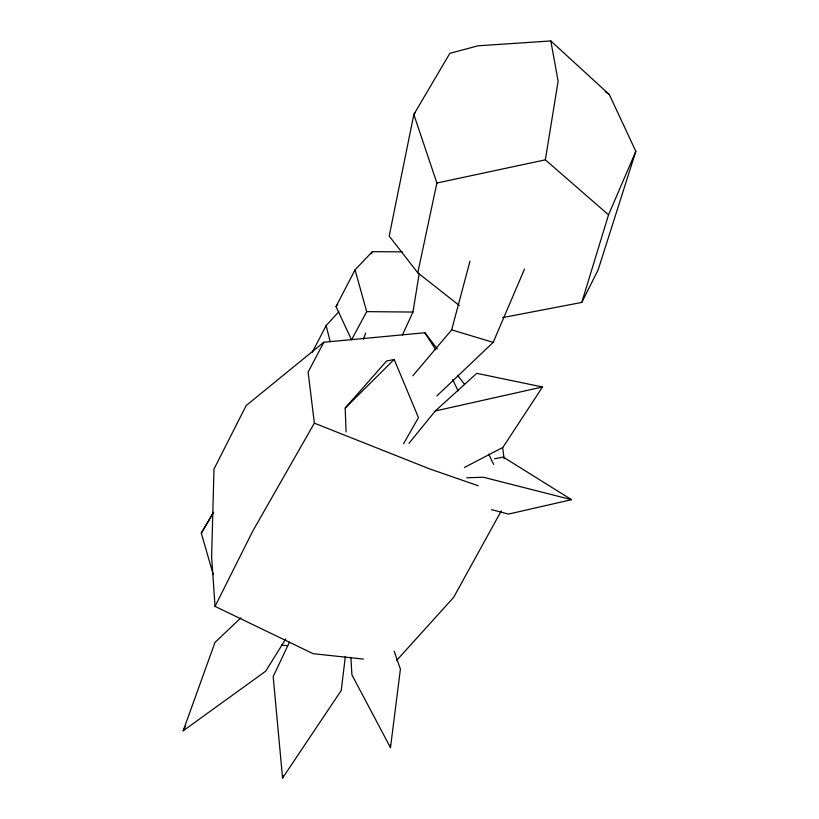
<?xml version="1.0" encoding="UTF-8"?>
<svg xmlns="http://www.w3.org/2000/svg" width="819" height="819" viewBox="0 0 819 819"><rect width="100%" height="100%" fill="white"/><g stroke="black" fill="none" stroke-linecap="round" stroke-linejoin="round"><path stroke-width="1.23" d="M345.372 656.367L341.216 690.509L282.565 778.05L273.177 676.627L289.455 642.137M350.86 657.288L351.924 674.866L390.489 747.665L400.409 669.154L394.164 651.218M402.436 334.991L412.95 312.059L419.195 273.638M502.733 317.577L581.777 302.426L608.537 214.844L545.341 159.838L558.128 81.204L550.808 40.95L478.101 45.792L449.866 53.317L413.83 114.465L389.199 236.056L417.782 272.788L459.357 305.538M282.565 778.05L283.077 775.562M417.782 272.788L436.885 183.016L413.83 114.465L415.376 112.459M412.837 375.778L451.668 329.862L469.993 261.118M550.808 40.95L609.316 94.543L635.831 151.361L598.177 269.748L581.777 302.426M285.739 638.943L265.704 671.181L183.169 730.824L214.977 642.454L240.888 617.843M363.452 339.117L365.612 333.108M436.865 395.946L493.171 342.383L524.539 269.011M608.537 214.844L635.831 151.361M363.39 659.08L313.145 653.685L215.049 606.377L252.661 531.285L314.363 423.147L308.118 372.102L323.792 342.25L424.866 332.739L437.326 348.935M183.169 730.824L185.514 726.289M312.274 352.313L326.126 325.614L338.79 311.732M355.057 269.85L366.687 311.629L351.525 339.844L336.025 306.531L355.057 269.85L372.369 251.658L402.324 251.873M371.222 253.87L372.369 251.658M501.259 510.933L453.624 597.399L396.498 660.575M403.542 443.734L418.468 417.659L394.185 359.469L386.537 361.056L345.198 408.036L346.058 431.9M213.227 574.467L201.29 533.169L213.339 512.643M201.29 533.169L213.616 512.254M408.947 443.366L435.278 410.974L476.76 373.341L542.495 386.988L502.846 447.461L464.465 467.434M336.025 306.531L337.592 304.586M345.198 408.036L394.185 359.469M323.792 342.25L246.14 405.6L213.984 469.092L211.63 556.879L215.049 606.377M494.481 458.824L503.194 457.043L571.549 499.682L508.456 514.086L491.441 509.623M435.278 410.974L542.495 386.988M436.885 183.016L545.341 159.838M466.769 477.784L483.384 477.242L571.549 499.682M366.687 311.629L412.95 312.059M281.419 645.116L287.715 645.751M451.668 329.862L493.171 342.383M478.204 485.759L429.32 468.785L314.363 423.147M605.159 91.605L609.316 94.543M457.565 375.266L464.578 384.387M424.866 332.739L435.739 349.744M452.6 379.463L458.149 390.939M488.667 454.054L493.662 464.383M326.126 325.614L330.18 341.584M502.6 447.358L504.125 458.701M390.243 745.116L390.489 747.665"/></g></svg>
